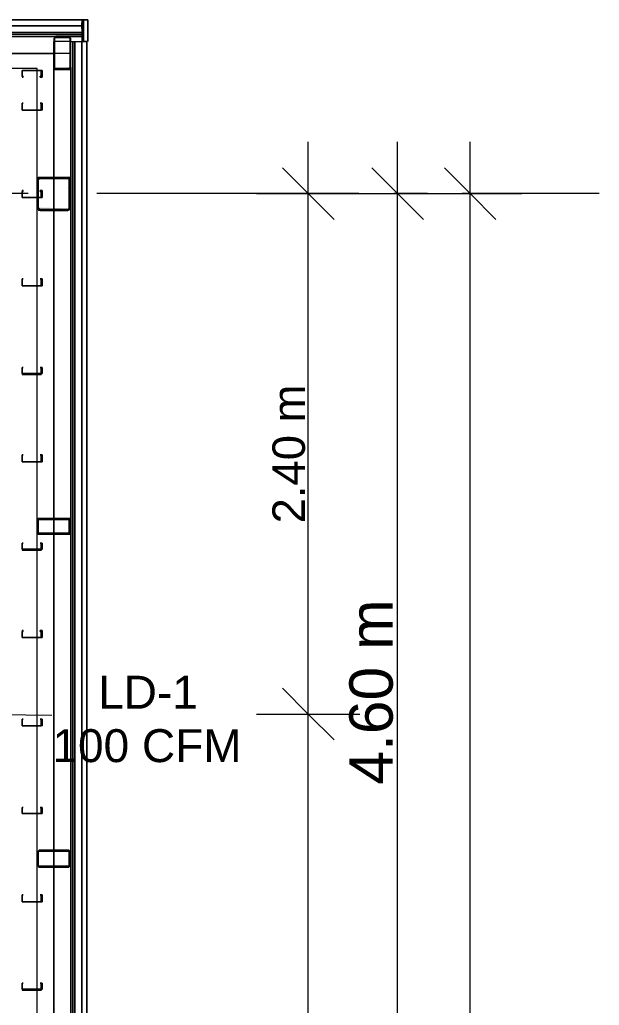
# Model space of a CAD drawing. Header units: metres. Extents: x -2 to 237, y -8 to 52.
# Drawn here: x 58.697 to 61.372, y 43.698 to 48.246 of the extents above; entities that cross this region are included whole.
import ezdxf

# ---------------------------------------------------------------- set-up
doc = ezdxf.new("R2010")
doc.units = ezdxf.units.M
doc.layers.add('HVAC - Ductos', color=5, linetype='Continuous', lineweight=0)
doc.layers.add('PDF3_Text', color=7, linetype='Continuous', lineweight=0)
doc.layers.add('PDF3_Geometry', color=7, linetype='Continuous', lineweight=0, true_color=0xaaaaaa)
doc.layers.add('PDF3_Solid Fills', color=7, linetype='Continuous', lineweight=0, true_color=0xffffff)
doc.styles.add('PDF Helvetica', font='')
doc.styles.get('PDF Helvetica').set_extended_font_data('Helvetica')

msp = doc.modelspace()

# ---------------------------------------------------------------- hatches: boundary and pattern name
at = {"layer": 'PDF3_Solid Fills', "lineweight": 0, "transparency": 33554559}
h = msp.add_hatch(color=256, dxfattribs=at)
h.paths.add_polyline_path([(58.9287, 48.163), (58.9287, 48.1676), (58.8645, 48.1676)])
h.paths.add_polyline_path([(58.9287, 48.021), (58.9333, 48.1577), (58.9333, 48.1584), (58.9287, 48.1584), (58.9241, 48.0256), (58.86, 48.021), (58.9287, 48.0164)])
h.paths.add_polyline_path([(58.86, 48.1584), (58.8554, 48.1584), (58.8554, 48.0256)])
h = msp.add_hatch(color=256, dxfattribs=at)
h.paths.add_polyline_path([(58.7821, 47.5168), (58.7775, 47.5122), (58.7821, 47.5076), (58.7821, 47.4297), (58.7866, 47.5122), (58.9241, 47.5122), (58.9241, 47.3747), (58.7866, 47.3793), (58.7821, 47.3793), (58.7821, 47.3701), (58.7912, 47.3701), (58.9184, 47.3655), (58.9195, 47.3655), (58.9195, 47.3701), (58.9287, 47.3701), (58.9287, 47.5168)])
h.paths.add_polyline_path([(58.7821, 47.4251), (58.7775, 47.4251), (58.7775, 47.3793)])
h = msp.add_hatch(color=256, dxfattribs=at)
h.paths.add_polyline_path([(58.7821, 45.8759), (58.9281, 45.8713), (58.9287, 45.8713), (58.9287, 45.9355), (58.9241, 45.9355), (58.9241, 45.8759)])
h.paths.add_polyline_path([(58.9195, 45.9401), (58.9195, 45.9447), (58.7866, 45.9447)])
h.paths.add_polyline_path([(58.7821, 45.9355), (58.7775, 45.9355), (58.7775, 45.8805)])
h.paths.add_polyline_path([(58.9241, 45.9447), (58.9287, 45.9401), (58.9287, 45.9447)])
h = msp.add_hatch(color=256, dxfattribs=at)
h.paths.add_polyline_path([(58.8004, 45.8026), (58.8004, 45.8072), (58.7958, 45.8072)])
h.paths.add_polyline_path([(58.7087, 45.8026), (58.7952, 45.798), (58.7958, 45.798), (58.7958, 45.8026)])
h = msp.add_hatch(color=256, dxfattribs=at)
h.paths.add_polyline_path([(58.7821, 44.4138), (58.9241, 44.4092), (58.9241, 44.3405), (58.9287, 44.4138)])
h.paths.add_polyline_path([(58.9241, 44.3405), (58.7866, 44.3405), (58.9241, 44.3359)])
h.paths.add_polyline_path([(58.7821, 44.4092), (58.7775, 44.4092), (58.7775, 44.345)])

# ---------------------------------------------------------------- linework, layer by layer
at = {"layer": 'HVAC - Ductos', "color": 252, "lineweight": 0, "true_color": 0x939598}
for points in [[(60.0287, 10.4051), (60.0287, 11.6885), (60.0287, 13.0405), (60.0287, 14.7502), (60.0287, 16.7669), (60.0287, 18.9256), (60.0287, 21.121), (60.0287, 23.2111), (60.0287, 25.819), (60.0287, 28.019), (60.0287, 30.2145), (60.0287, 32.2129), (60.0287, 34.9629), (60.0287, 36.9658), (60.0287, 39.3492), (60.0287, 40.2154), (60.0287, 41.5996), (60.0287, 45.0418), (60.0287, 47.6818)], [(60.4412, 10.4051), (60.4412, 15.2405), (60.4412, 24.444), (60.4412, 33.6429), (60.4412, 42.8417), (60.4412, 47.6818)], [(60.7758, 10.4051), (60.7758, 47.6818)], [(59.9095, 47.5626), (60.0287, 47.4434), (60.1479, 47.3243)], [(60.3221, 47.5626), (60.4412, 47.4434), (60.5604, 47.3243)], [(59.7904, 47.4434), (60.0287, 47.4434), (60.267, 47.4434)], [(60.2029, 47.4434), (60.4412, 47.4434), (60.6796, 47.4434)], [(59.9095, 45.1609), (60.0287, 45.0418), (60.1479, 44.9226)], [(59.7904, 45.0418), (60.0287, 45.0418), (60.267, 45.0418)]]:
    msp.add_lwpolyline(points, dxfattribs=at)
at = {"layer": 'HVAC - Ductos', "lineweight": 0}
for points in [[(60.6566, 47.5626), (60.7758, 47.4434), (60.895, 47.3243)], [(60.5374, 47.4434), (60.7758, 47.4434), (61.0139, 47.4434)], [(58.4841, 45.0418), (58.8462, 45.0372)]]:
    msp.add_lwpolyline(points, dxfattribs=at)
at = {"layer": 'PDF3_Geometry', "lineweight": 0}
for points in [[(59.0066, 33.6429), (59.0066, 35.1737), (59.0066, 36.7091), (59.0066, 38.24), (59.0066, 39.7755), (59.0066, 41.3109), (59.0066, 42.8417), (59.0066, 44.3772), (59.0066, 45.908), (59.0066, 47.4434), (59.0066, 48.1447), (58.9929, 48.1447), (58.9929, 48.2455), (58.97, 48.2455), (58.2045, 48.2455), (56.6737, 48.2455), (58.2045, 48.2455), (58.9837, 48.2455), (58.9837, 48.218), (58.9837, 48.186), (58.9837, 48.1768), (58.9837, 48.1676), (58.9837, 48.0897)], [(58.9883, 48.2364), (58.9837, 48.2364)], [(58.9837, 48.2043), (58.9837, 48.2318)], [(58.9883, 48.2455), (58.9883, 48.1447)], [(58.2183, 48.1676), (58.2045, 48.1676), (58.9837, 48.1676), (58.9241, 48.1676)], [(58.2687, 48.1676), (58.8645, 48.1676)], [(58.8554, 48.0897), (58.8554, 47.5168), (58.8554, 48.1447)], [(58.9287, 48.1447), (58.86, 48.1447)], [(58.9333, 48.0256), (58.9333, 47.4434), (58.9333, 48.1447), (58.9425, 48.1447), (58.9425, 47.4434), (58.9425, 48.1447), (58.9517, 48.1447), (58.9517, 47.4434), (58.9517, 45.908), (58.9517, 47.4434), (58.9517, 48.1447), (58.9837, 48.1447), (59.0066, 48.1447), (59.0066, 47.4434), (59.0066, 45.908), (59.0066, 44.3772), (59.0066, 42.8417), (59.0066, 41.3109), (59.0066, 39.7755), (59.0066, 38.24), (59.0066, 36.7091), (59.0066, 35.1737), (59.0066, 33.6429)], [(58.8554, 48.0256), (58.8554, 48.0897)], [(58.9287, 48.0897), (58.86, 48.0897)], [(58.9287, 48.0989), (58.9333, 48.1034)], [(58.7775, 46.6138), (58.7775, 47.0172), (58.7775, 47.4251), (58.7775, 47.8284), (58.7775, 47.8834), (58.7775, 47.9293), (58.7775, 48.0118), (58.7775, 48.021), (7.0265, 48.0256)], [(58.8554, 48.0302), (58.86, 48.0347)], [(58.7775, 48.0118), (58.7958, 48.0118), (58.7775, 48.0118)], [(58.7821, 47.3701), (58.7775, 47.3793), (58.7775, 47.4251), (58.7775, 47.5076), (58.7821, 47.5122)], [(58.7821, 47.5168), (58.7912, 47.5168), (58.8554, 47.5168)], [(58.7821, 47.5076), (58.7821, 47.4251), (58.7821, 47.3793)], [(58.7866, 47.5122), (58.7866, 47.5076)], [(58.8554, 47.5122), (58.7912, 47.5122)], [(58.8417, 47.5122), (58.8462, 47.5168)], [(58.9241, 47.471), (58.9287, 47.4802)], [(59.0066, 47.4022), (59.0066, 47.4802)], [(58.7362, 47.4434), (58.4199, 47.4434)], [(58.7775, 47.448), (58.7821, 47.4526)], [(59.7858, 47.4434), (59.0525, 47.4434)], [(61.3716, 47.4434), (60.7391, 47.4434)], [(58.8554, 47.3655), (58.7912, 47.3655), (58.7821, 47.3655)], [(58.7912, 47.3701), (58.8554, 47.3701)], [(58.8187, 47.3655), (58.8233, 47.3701)], [(58.7775, 46.6138), (58.7958, 46.6138), (58.7958, 46.6414), (58.7912, 46.6414), (58.8004, 46.6414), (58.8004, 46.6138), (58.7958, 46.6138), (58.7958, 46.6093), (58.7775, 46.6093)], [(58.7775, 43.7722), (58.7775, 44.1755), (58.7775, 44.5834), (58.7775, 44.9868), (58.7775, 45.3947), (58.7775, 45.798), (58.7775, 46.206), (58.7775, 46.6093)], [(58.7775, 45.8759), (58.7775, 45.8805), (58.7775, 45.9355), (58.7775, 45.9401)], [(58.7821, 45.9401), (58.7821, 45.9447), (58.7866, 45.9447), (58.8554, 45.9447)], [(58.8554, 45.9401), (58.7866, 45.9401), (58.7821, 45.9401), (58.7821, 45.9355), (58.7821, 45.8805), (58.7821, 45.8759), (58.7866, 45.8759), (58.8554, 45.8759)], [(58.9012, 45.9401), (58.9058, 45.9447)], [(59.0066, 45.8713), (59.0066, 45.9492)], [(58.9333, 45.908), (58.9333, 44.3772)], [(58.9333, 44.3772), (58.9333, 45.908)], [(58.8554, 45.8713), (58.7866, 45.8713), (58.7821, 45.8713)], [(58.8279, 45.8713), (58.8325, 45.8759)], [(58.7775, 45.8026), (58.7958, 45.8026), (58.7958, 45.8301), (58.7912, 45.8301), (58.8004, 45.8301), (58.8004, 45.8026), (58.7958, 45.798), (58.7775, 45.798)], [(58.7775, 44.3405), (58.7775, 44.345), (58.7775, 44.4046), (58.7775, 44.4092)], [(58.7821, 44.4092), (58.7866, 44.4138), (58.8554, 44.4138)], [(58.8554, 44.4092), (58.7866, 44.4092), (58.7821, 44.4046), (58.7821, 44.345), (58.7866, 44.3405), (58.8554, 44.3405)], [(58.8783, 44.4092), (58.8829, 44.4138)], [(59.0066, 44.3359), (59.0066, 44.4138)], [(58.8049, 44.3359), (58.8095, 44.3405)], [(58.8554, 44.3359), (58.7866, 44.3359), (58.7821, 44.3359)], [(58.7775, 43.7722), (58.7958, 43.7722), (58.7958, 43.7996), (58.7912, 43.7996), (58.8004, 43.7996), (58.8004, 43.7722), (58.7958, 43.7676), (58.7775, 43.7676)], [(58.7775, 41.7417), (58.7775, 42.145), (58.7775, 42.553), (58.7775, 42.9563), (58.7775, 43.3642), (58.7775, 43.7676)]]:
    msp.add_lwpolyline(points, dxfattribs=at)
for points in [[(58.9837, 48.218), (58.2045, 48.218)], [(59.0112, 48.1447), (59.0112, 48.2455), (58.9104, 48.2455), (59.0112, 48.2455)], [(58.9837, 48.186), (58.2045, 48.186)], [(58.9837, 48.1768), (58.2045, 48.1768)], [(58.8645, 48.1676), (58.86, 48.163), (58.8554, 48.1584), (58.8554, 48.0256), (58.86, 48.0164), (58.8645, 48.0164), (58.9241, 48.0164), (58.9287, 48.0164), (58.9333, 48.0256), (58.9333, 48.1584), (58.9287, 48.163), (58.9241, 48.1676)], [(58.8645, 48.163), (58.9241, 48.163), (58.9287, 48.1584), (58.9287, 48.0256), (58.9241, 48.021), (58.8645, 48.021), (58.86, 48.021), (58.86, 48.0256), (58.86, 48.1584), (58.86, 48.163)], [(58.9837, 48.1447), (58.9837, 47.4434)], [(58.2825, 48.0897), (58.8554, 48.0897)], [(58.8004, 47.9797), (58.8004, 48.0118), (58.7958, 48.0118), (58.7087, 48.0118), (58.7087, 47.9797), (58.7133, 47.9797), (58.7133, 47.9843), (58.7087, 47.9843), (58.7087, 48.0118), (58.7958, 48.0118), (58.7958, 47.9843), (58.7912, 47.9843), (58.7912, 47.9797)], [(58.7912, 47.9797), (58.7912, 47.9843), (58.7958, 47.9843), (58.7958, 48.0118), (58.8004, 48.0118), (58.8004, 47.9797)], [(58.7087, 47.8606), (58.7087, 47.833), (58.7087, 47.8284), (58.7958, 47.8284), (58.8004, 47.833), (58.8004, 47.8606), (58.7912, 47.8606), (58.7958, 47.8606), (58.7958, 47.833), (58.7958, 47.8284), (58.7087, 47.8284), (58.7087, 47.833), (58.7087, 47.8606), (58.7133, 47.8606)], [(58.7958, 47.8284), (58.7958, 47.833), (58.7958, 47.8606), (58.7912, 47.8606), (58.8004, 47.8606), (58.8004, 47.833), (58.8004, 47.8284), (58.7958, 47.8284), (58.7775, 47.8284)], [(58.9287, 47.5076), (58.9287, 47.5168), (58.9195, 47.5168), (58.7912, 47.5168), (58.7821, 47.5168), (58.7775, 47.5076), (58.7775, 47.4251), (58.7775, 47.3793), (58.7821, 47.3701), (58.7912, 47.3655), (58.9195, 47.3655), (58.9287, 47.3701), (58.9287, 47.3793)], [(58.9241, 47.5076), (58.9241, 47.3793), (58.9241, 47.3747), (58.9195, 47.3701), (58.7912, 47.3701), (58.7866, 47.3747), (58.7821, 47.3793), (58.7821, 47.4251), (58.7821, 47.5076), (58.7866, 47.5122), (58.7912, 47.5122), (58.9195, 47.5122), (58.9241, 47.5122)], [(58.8554, 47.3701), (58.8554, 47.4434), (58.8554, 47.5122), (58.8554, 47.4434)], [(58.7087, 47.4572), (58.7087, 47.4251), (58.7958, 47.4251), (58.8004, 47.4251), (58.8004, 47.4572), (58.7912, 47.4572), (58.7912, 47.4526), (58.7958, 47.4526), (58.7958, 47.4251), (58.7087, 47.4251), (58.7087, 47.4526), (58.7133, 47.4526), (58.7133, 47.4572)], [(58.7958, 47.4251), (58.7958, 47.4526), (58.7912, 47.4526), (58.7912, 47.4572), (58.8004, 47.4572), (58.8004, 47.4251), (58.7958, 47.4251), (58.7821, 47.4251)], [(58.9333, 47.4434), (58.9333, 45.908)], [(58.9425, 47.4434), (58.9425, 45.908)], [(58.9837, 47.4434), (58.9837, 45.908)], [(58.8554, 45.9447), (58.8554, 47.3655)], [(58.7087, 47.0493), (58.7087, 47.0172), (58.7958, 47.0172), (58.8004, 47.0172), (58.8004, 47.0493), (58.7912, 47.0493), (58.7958, 47.0493), (58.7958, 47.0172), (58.7087, 47.0172), (58.7087, 47.0493), (58.7133, 47.0493)], [(58.7958, 47.0172), (58.7958, 47.0493), (58.7912, 47.0493), (58.8004, 47.0493), (58.8004, 47.0172), (58.7958, 47.0172), (58.7775, 47.0172)], [(58.7087, 46.6414), (58.7087, 46.6138), (58.7087, 46.6093), (58.7958, 46.6093), (58.7958, 46.6138), (58.8004, 46.6138), (58.8004, 46.6414), (58.7912, 46.6414), (58.7958, 46.6414), (58.7958, 46.6138), (58.7087, 46.6138), (58.7087, 46.6414), (58.7133, 46.6414)], [(58.7087, 46.238), (58.7087, 46.206), (58.7958, 46.206), (58.8004, 46.206), (58.8004, 46.238), (58.7912, 46.238), (58.7958, 46.238), (58.7958, 46.206), (58.7087, 46.206), (58.7087, 46.238), (58.7133, 46.238)], [(58.7958, 46.206), (58.7958, 46.238), (58.7912, 46.238), (58.8004, 46.238), (58.8004, 46.206), (58.7958, 46.206), (58.7775, 46.206)], [(58.9287, 45.9355), (58.9287, 45.9447), (58.9195, 45.9447), (58.7866, 45.9447), (58.7821, 45.9447), (58.7775, 45.9355), (58.7775, 45.8805), (58.7821, 45.8713), (58.7866, 45.8713), (58.9195, 45.8713), (58.9287, 45.8713), (58.9287, 45.8805)], [(58.9241, 45.9355), (58.9241, 45.8805), (58.9241, 45.8759), (58.9195, 45.8759), (58.7866, 45.8759), (58.7821, 45.8759), (58.7821, 45.8805), (58.7821, 45.9355), (58.7821, 45.9401), (58.7866, 45.9401), (58.9195, 45.9401), (58.9241, 45.9401)], [(58.8554, 45.908), (58.8554, 45.8759), (58.8554, 45.908), (58.8554, 45.9401)], [(58.9425, 45.908), (58.9425, 44.3772)], [(58.9517, 45.908), (58.9517, 44.3772)], [(58.9837, 45.908), (58.9837, 44.3772)], [(58.8554, 45.8713), (58.8554, 44.4138)], [(58.7087, 45.8301), (58.7087, 45.8026), (58.7087, 45.798), (58.7958, 45.798), (58.8004, 45.8026), (58.8004, 45.8301), (58.7912, 45.8301), (58.7958, 45.8301), (58.7958, 45.8026), (58.7087, 45.8026), (58.7087, 45.8301), (58.7133, 45.8301)], [(58.7087, 45.4268), (58.7087, 45.3947), (58.7958, 45.3947), (58.8004, 45.3947), (58.8004, 45.4268), (58.7912, 45.4268), (58.7912, 45.4222), (58.7958, 45.4222), (58.7958, 45.3947), (58.7087, 45.3947), (58.7087, 45.4222), (58.7133, 45.4222), (58.7133, 45.4268)], [(58.7958, 45.3947), (58.7958, 45.4222), (58.7912, 45.4222), (58.7912, 45.4268), (58.8004, 45.4268), (58.8004, 45.3947), (58.7958, 45.3947), (58.7775, 45.3947)], [(58.7087, 45.0188), (58.7087, 44.9914), (58.7087, 44.9868), (58.7958, 44.9868), (58.8004, 44.9914), (58.8004, 45.0188), (58.7912, 45.0188), (58.7958, 45.0188), (58.7958, 44.9914), (58.7958, 44.9868), (58.7087, 44.9868), (58.7087, 44.9914), (58.7087, 45.0188), (58.7133, 45.0188)], [(58.7958, 44.9868), (58.7958, 44.9914), (58.7958, 45.0188), (58.7912, 45.0188), (58.8004, 45.0188), (58.8004, 44.9914), (58.8004, 44.9868), (58.7958, 44.9868), (58.7775, 44.9868)], [(58.7087, 44.6109), (58.7087, 44.5834), (58.7958, 44.5834), (58.8004, 44.5834), (58.8004, 44.6109), (58.7912, 44.6109), (58.7958, 44.6109), (58.7958, 44.5834), (58.7087, 44.5834), (58.7087, 44.6109), (58.7133, 44.6109)], [(58.7958, 44.5834), (58.7958, 44.6109), (58.7912, 44.6109), (58.8004, 44.6109), (58.8004, 44.5834), (58.7958, 44.5834), (58.7775, 44.5834)], [(58.9287, 44.4046), (58.9287, 44.4092), (58.9241, 44.4138), (58.7866, 44.4138), (58.7821, 44.4092), (58.7775, 44.4046), (58.7775, 44.345), (58.7821, 44.3405), (58.7866, 44.3359), (58.9241, 44.3359), (58.9287, 44.3405), (58.9287, 44.345)], [(58.9241, 44.4046), (58.9241, 44.345), (58.9241, 44.3405), (58.7866, 44.3405), (58.7821, 44.3405), (58.7821, 44.345), (58.7821, 44.4046), (58.7866, 44.4092), (58.9241, 44.4092)], [(58.8554, 44.4092), (58.8554, 44.3772), (58.8554, 44.3405), (58.8554, 44.3772)], [(58.9333, 44.3772), (58.9333, 42.8417)], [(58.9425, 44.3772), (58.9425, 42.8417)], [(58.9517, 44.3772), (58.9517, 42.8417)], [(58.9837, 44.3772), (58.9837, 42.8417)], [(58.8554, 44.3359), (58.8554, 42.9196)], [(58.7087, 44.2076), (58.7087, 44.1755), (58.7958, 44.1755), (58.8004, 44.1755), (58.8004, 44.2076), (58.7912, 44.2076), (58.7958, 44.2076), (58.7958, 44.1755), (58.7087, 44.1755), (58.7087, 44.2076), (58.7133, 44.2076)], [(58.7958, 44.1755), (58.7958, 44.2076), (58.7912, 44.2076), (58.8004, 44.2076), (58.8004, 44.1755), (58.7958, 44.1755), (58.7775, 44.1755)], [(58.7087, 43.7996), (58.7087, 43.7722), (58.7087, 43.7676), (58.7958, 43.7676), (58.7958, 43.7722), (58.8004, 43.7722), (58.8004, 43.7996), (58.7912, 43.7996), (58.7958, 43.7996), (58.7958, 43.7722), (58.7087, 43.7722), (58.7087, 43.7996), (58.7133, 43.7996)]]:
    msp.add_lwpolyline(points, close=True, dxfattribs=at)
at = {"layer": 'PDF3_Geometry', "color": 254, "lineweight": 0, "true_color": 0xd2d2d2}
for points in [[(58.7958, 47.8468), (58.8004, 47.8514)], [(58.7591, 45.798), (58.7591, 45.8026)], [(58.7408, 43.7676), (58.7408, 43.7722)]]:
    msp.add_lwpolyline(points, dxfattribs=at)
at = {"layer": 'PDF3_Geometry', "color": 252, "lineweight": 0, "true_color": 0x939598}
for points in [[(60.2624, 47.4434), (59.7858, 47.4434)], [(60.5787, 47.4434), (60.4229, 47.4434)]]:
    msp.add_lwpolyline(points, dxfattribs=at)

# ---------------------------------------------------------------- texts
at = {"layer": 'PDF3_Text', "color": 252, "lineweight": 0, "true_color": 0x939598, "attachment_point": 4, "rotation": 90, "style": 'PDF Helvetica'}
for s, insert, char_height in [('2.40 m', (59.9394, 45.9213), 0.15008), ('4.60 m', (60.3199, 44.7159), 0.2001)]:
    msp.add_mtext(s, dxfattribs=dict(at, insert=insert, char_height=char_height))
at = {"layer": 'PDF3_Text', "lineweight": 0, "char_height": 0.15195, "attachment_point": 4, "style": 'PDF Helvetica'}
for s, insert in [('LD-1', (59.0591, 45.1425)), ('100 CFM', (58.8482, 44.895))]:
    msp.add_mtext(s, dxfattribs=dict(at, insert=insert))

doc.saveas('drawing.dxf')
